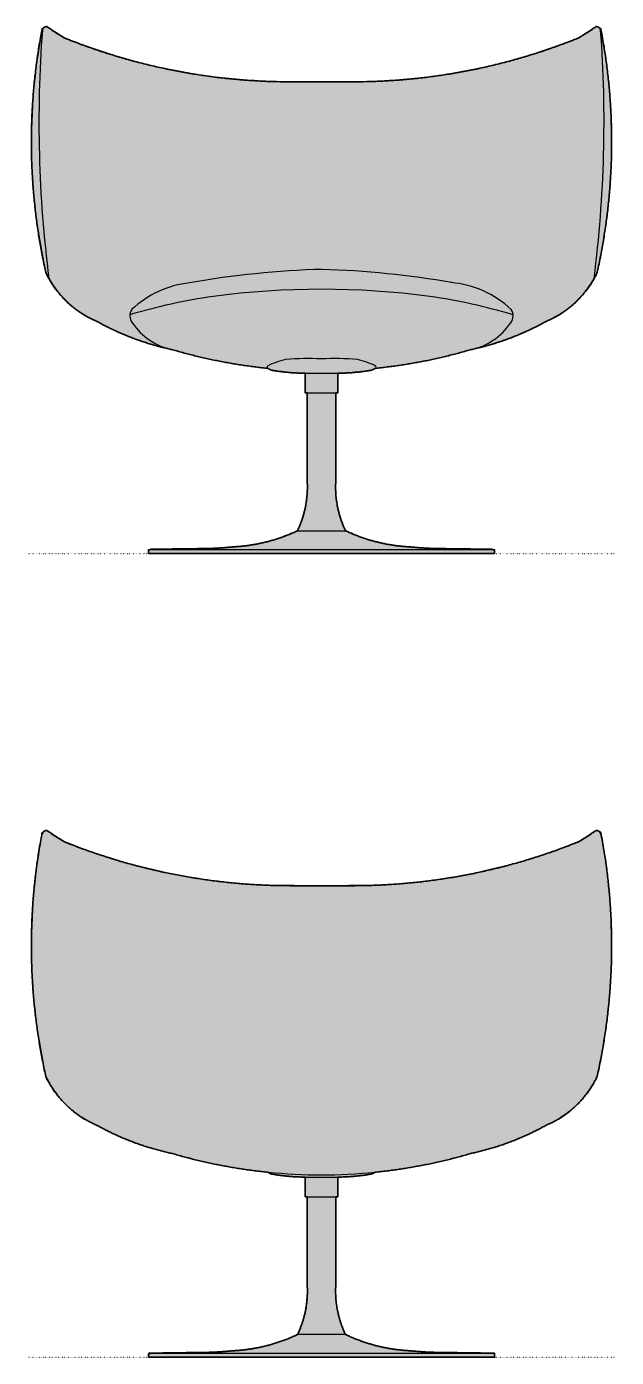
# Model space of a CAD drawing. Header units: millimetres. Extents: x -2 to 1856, y -1115 to 735.
# Drawn here: x -2 to 816, y -1115 to 731 of the extents above; entities that cross this region are included whole.
import ezdxf

# ---------------------------------------------------------------- set-up
doc = ezdxf.new("R2010")
doc.units = ezdxf.units.MM
doc.linetypes.add('Dots', pattern=[1, 0, -1])
doc.layers.add('Blocks', color=7, linetype='Continuous')
doc.layers.add('Blocks$Fill', color=7, linetype='Continuous', true_color=0xffffff)
for name, color, linetype, lineweight, true_color in [('Blocks$Inner', 7, 'Continuous', 25, 0x007f00), ('Blocks$Outline', 7, 'Continuous', 35, 0xff3f3f), ('Groud', 7, 'Dots', 25, 0x243775)]:
    doc.layers.add(name, color=color, linetype=linetype, lineweight=lineweight, true_color=true_color)

# ---------------------------------------------------------------- blocks, each defined once
blk = doc.blocks.new('Stella Lounge Chair Swivel Back')
at = {"layer": 'Blocks$Fill'}
blk.add_hatch(color=256, dxfattribs=at).paths.add_polyline_path([(387.2, 99.6), (387.4, 95.3), (387.4, 90.9), (387.3, 86.6), (387.1, 82.2), (386.7, 77.8), (386.2, 73.4), (385.5, 69.1), (384.8, 64.8), (383.8, 60.4), (382.8, 56.2), (381.6, 51.9), (380.2, 47.8), (378.8, 43.6), (377.2, 39.5), (375.5, 35.5), (373.7, 31.6), (368.4, 29.2), (363.1, 26.9), (357.7, 24.7), (352.3, 22.7), (346.8, 20.8), (341.3, 19), (335.7, 17.4), (330.1, 15.9), (324.4, 14.5), (318.7, 13.3), (313, 12.3), (307.2, 11.3), (301.5, 10.6), (295.7, 9.9), (290, 9.4), (284.2, 9.1), (272.2, 8), (260.2, 7.3), (248.2, 6.8), (236.2, 6.7), (167.5, 5.7), (167.5, 5.7), (167.5, 5.7), (167.4, 5.7), (167.4, 5.7), (167.4, 5.6), (167.4, 5.6), (167.4, 5.6), (167.3, 5.6), (167.3, 5.6), (167.3, 5.6), (167.3, 5.6), (167.3, 5.5), (167.2, 5.5), (167.2, 5.5), (167.2, 5.5), (167.2, 5.5), (167.2, 5.5), (167.2, 5.4), (167.1, 5.4), (167.1, 5.4), (167.1, 5.4), (167.1, 5.4), (167.1, 5.3), (167.1, 5.3), (167.1, 5.3), (167.1, 5.3), (167, 5.2), (167, 5.2), (167, 5.2), (167, 5.2), (167, 5.1), (167, 5.1), (167, 0), (407, 0), (647, 0), (647, 5.1), (647, 5.1), (647, 5.2), (647, 5.2), (647, 5.2), (647, 5.2), (647, 5.3), (647, 5.3), (647, 5.3), (647, 5.3), (646.9, 5.4), (646.9, 5.4), (646.9, 5.4), (646.9, 5.4), (646.9, 5.4), (646.9, 5.5), (646.9, 5.5), (646.8, 5.5), (646.8, 5.5), (646.8, 5.5), (646.8, 5.5), (646.8, 5.6), (646.7, 5.6), (646.7, 5.6), (646.7, 5.6), (646.7, 5.6), (646.7, 5.6), (646.6, 5.6), (646.6, 5.7), (646.6, 5.7), (646.6, 5.7), (646.6, 5.7), (646.5, 5.7), (577.8, 6.7), (565.8, 6.8), (553.8, 7.3), (541.8, 8), (529.8, 9.1), (524.1, 9.4), (518.3, 9.9), (512.6, 10.6), (506.8, 11.3), (501.1, 12.3), (495.3, 13.3), (489.7, 14.5), (484, 15.9), (478.4, 17.4), (472.8, 19), (467.2, 20.8), (461.7, 22.7), (456.3, 24.7), (450.9, 26.9), (445.6, 29.2), (440.4, 31.6), (438.5, 35.5), (436.8, 39.5), (435.3, 43.6), (433.8, 47.8), (432.5, 51.9), (431.3, 56.2), (430.2, 60.4), (429.3, 64.8), (428.5, 69.1), (427.8, 73.4), (427.3, 77.8), (427, 82.2), (426.7, 86.6), (426.6, 90.9), (426.7, 95.3), (426.8, 99.6), (426.8, 222.7), (429.6, 222.7), (429.6, 250), (435.4, 250.1), (441.2, 250.3), (447.1, 250.6), (452.9, 251.1), (458.7, 251.7), (464.5, 252.4), (470.3, 253.2), (476.1, 254.1), (476.4, 254.3), (476.8, 254.4), (477.1, 254.5), (477.5, 254.6), (477.8, 254.8), (478.2, 254.9), (478.5, 255.1), (478.9, 255.3), (479.2, 255.4), (479.6, 255.6), (479.9, 255.8), (480.2, 256), (480.5, 256.2), (480.9, 256.4), (481.2, 256.6), (481.5, 256.8), (498.2, 258.7), (514.9, 260.9), (531.6, 263.6), (548.2, 266.6), (564.7, 270.1), (581.2, 273.9), (597.5, 278.1), (613.7, 282.6), (620.6, 284.1), (627.4, 285.8), (634.3, 287.6), (641.1, 289.5), (647.8, 291.5), (654.6, 293.7), (661.3, 296), (667.9, 298.4), (674.5, 300.9), (681.1, 303.6), (687.6, 306.4), (694, 309.3), (700.4, 312.3), (706.7, 315.5), (713, 318.7), (719.2, 322.1), (722, 323.3), (724.7, 324.6), (727.5, 325.9), (730.2, 327.4), (732.9, 328.8), (735.6, 330.4), (738.2, 332), (740.8, 333.7), (743.4, 335.4), (746, 337.2), (748.5, 339.1), (750.9, 341), (753.4, 342.9), (755.8, 345), (758.1, 347.1), (760.4, 349.2), (762.6, 351.4), (764.8, 353.6), (767, 355.9), (769.1, 358.3), (771.1, 360.6), (773.1, 363.1), (775, 365.5), (776.8, 368), (778.6, 370.6), (780.3, 373.1), (782, 375.7), (783.6, 378.4), (785.2, 381), (786.6, 383.7), (788, 386.4), (789.4, 389.1), (793.8, 409.7), (797.6, 430.5), (800.9, 451.4), (803.7, 472.3), (806, 493.4), (807.7, 514.6), (808.9, 535.8), (809.5, 557), (809.6, 578.3), (809.2, 599.5), (808.2, 620.7), (806.6, 641.9), (804.5, 662.9), (801.9, 683.9), (798.8, 704.8), (795.1, 725.5), (795.1, 725.7), (795, 725.9), (794.9, 726), (794.9, 726.2), (794.8, 726.4), (794.7, 726.6), (794.6, 726.7), (794.6, 726.9), (794.5, 727.1), (794.4, 727.3), (794.3, 727.4), (794.2, 727.6), (794.1, 727.8), (793.9, 727.9), (793.8, 728.1), (793.7, 728.2), (793.6, 728.4), (793.4, 728.5), (793.3, 728.7), (793.1, 728.8), (793, 729), (792.8, 729.1), (792.7, 729.2), (792.5, 729.3), (792.3, 729.5), (792.2, 729.6), (792, 729.7), (791.8, 729.8), (791.7, 729.9), (791.5, 730), (791.3, 730.1), (791.1, 730.2), (790.9, 730.2), (790.8, 730.3), (790.6, 730.4), (790.4, 730.4), (790.2, 730.5), (790, 730.5), (789.9, 730.6), (789.7, 730.6), (789.5, 730.7), (789.3, 730.7), (789.1, 730.7), (789, 730.7), (788.8, 730.8), (788.6, 730.8), (788.4, 730.8), (788.2, 730.8), (776.3, 722.9), (764.3, 715.3), (745.6, 708), (726.8, 701.2), (707.7, 694.8), (688.5, 688.8), (669.2, 683.3), (649.6, 678.3), (630, 673.7), (610.2, 669.7), (590.4, 666), (570.5, 662.9), (550.5, 660.3), (530.5, 658.1), (510.5, 656.4), (490.4, 655.2), (470.4, 654.5), (450.4, 654.2), (363.7, 654.2), (343.7, 654.5), (323.6, 655.2), (303.6, 656.4), (283.6, 658.1), (263.5, 660.3), (243.6, 662.9), (223.6, 666), (203.8, 669.7), (184, 673.7), (164.4, 678.3), (144.9, 683.3), (125.5, 688.8), (106.3, 694.8), (87.3, 701.2), (68.4, 708), (49.8, 715.3), (37.7, 722.9), (25.8, 730.8), (25.6, 730.8), (25.4, 730.8), (25.3, 730.8), (25.1, 730.7), (24.9, 730.7), (24.7, 730.7), (24.5, 730.7), (24.4, 730.6), (24.2, 730.6), (24, 730.5), (23.8, 730.5), (23.6, 730.4), (23.5, 730.4), (23.3, 730.3), (23.1, 730.2), (22.9, 730.2), (22.7, 730.1), (22.6, 730), (22.4, 729.9), (22.2, 729.8), (22, 729.7), (21.9, 729.6), (21.7, 729.5), (21.5, 729.3), (21.4, 729.2), (21.2, 729.1), (21.1, 729), (20.9, 728.8), (20.8, 728.7), (20.6, 728.5), (20.5, 728.4), (20.4, 728.2), (20.2, 728.1), (20.1, 727.9), (20, 727.8), (19.9, 727.6), (19.8, 727.4), (19.7, 727.3), (19.6, 727.1), (19.5, 726.9), (19.4, 726.7), (19.3, 726.6), (19.2, 726.4), (19.2, 726.2), (19.1, 726), (19, 725.9), (19, 725.7), (18.9, 725.5), (15.3, 704.8), (12.1, 683.9), (9.5, 662.9), (7.4, 641.9), (5.9, 620.7), (4.9, 599.5), (4.4, 578.3), (4.5, 557), (5.1, 535.8), (6.3, 514.6), (8, 493.4), (10.3, 472.3), (13.1, 451.4), (16.4, 430.5), (20.3, 409.7), (24.6, 389.1), (26, 386.4), (27.4, 383.7), (28.9, 381), (30.4, 378.4), (32, 375.7), (33.7, 373.1), (35.4, 370.6), (37.2, 368), (39.1, 365.5), (41, 363.1), (43, 360.6), (45, 358.3), (47.1, 355.9), (49.2, 353.6), (51.4, 351.4), (53.6, 349.2), (55.9, 347.1), (58.3, 345), (60.7, 342.9), (63.1, 341), (65.6, 339.1), (68.1, 337.2), (70.6, 335.4), (73.2, 333.7), (75.8, 332), (78.5, 330.4), (81.1, 328.8), (83.8, 327.4), (86.6, 325.9), (89.3, 324.6), (92.1, 323.3), (94.9, 322.1), (101.1, 318.7), (107.3, 315.5), (113.6, 312.3), (120, 309.3), (126.5, 306.4), (133, 303.6), (139.5, 300.9), (146.1, 298.4), (152.8, 296), (159.5, 293.7), (166.2, 291.5), (173, 289.5), (179.8, 287.6), (186.6, 285.8), (193.4, 284.1), (200.3, 282.6), (216.5, 278.1), (232.9, 273.9), (249.3, 270.1), (265.8, 266.6), (282.4, 263.6), (299.1, 260.9), (315.8, 258.7), (332.6, 256.8), (332.9, 256.6), (333.2, 256.4), (333.5, 256.2), (333.8, 256), (334.2, 255.8), (334.5, 255.6), (334.8, 255.4), (335.2, 255.3), (335.5, 255.1), (335.8, 254.9), (336.2, 254.8), (336.5, 254.6), (336.9, 254.5), (337.3, 254.4), (337.6, 254.3), (338, 254.1), (343.7, 253.2), (349.5, 252.4), (355.3, 251.7), (361.1, 251.1), (367, 250.6), (372.8, 250.3), (378.6, 250.1), (384.5, 250), (384.5, 222.7), (387.2, 222.7)], flags=0)
at = {"layer": 'Blocks$Inner'}
for p, q in [((387.2, 222.7), (387.2, 99.6)), ((426.8, 222.7), (426.8, 99.6))]:
    blk.add_line(p, q, dxfattribs=at)
for points in [[(384.5, 250), (407, 250), (429.6, 250)], [(384.5, 250), (384.5, 222.7), (407, 222.7), (429.6, 222.7), (429.6, 250)], [(440.4, 31.6), (407, 31.6), (373.7, 31.6)], [(167, 5.1), (167, 0), (407, 0), (647, 0), (647, 5.1)], [(167.5, 5.7), (407, 5.7), (646.5, 5.7)]]:
    blk.add_lwpolyline(points, dxfattribs=at)
for centre, radius, start, end in [((831.7, 571.1), 827.3, 169.2406, 192.7041), ((25.8, 723.7), 7.1, 90, 164.9904), ((26, 724.4), 6.51, 118.143, 165.7416), ((788.2, 723.7), 7.1, 15.0096, 90), ((-17.6, 571.1), 827.3, 347.2959, 10.7594), ((788, 724.4), 6.51, 14.2584, 61.857), ((148.7, 448.7), 137.6, 205.6581, 246.9894), ((665.4, 448.7), 137.6, 293.0106, 334.3419), ((278.4, 652.1), 377.6, 240.9143, 258.0624), ((535.6, 652.1), 377.6, 281.9376, 299.0857), ((404.5, 977.3), 724, 253.6167, 264.2938), ((409.5, 977.3), 724, 275.7062, 286.3833), ((407, 985.3), 732.2, 264.1632, 275.8368), ((344, 273), 19.8, 234.8793, 252.4102), ((386.5, 535.3), 285.3, 260.2021, 269.5901), ((427.5, 535.3), 285.3, 270.4099, 279.7979), ((470.1, 273), 19.8, 287.5898, 305.1207)]:
    blk.add_arc(centre, radius, start, end, dxfattribs=at)
at = {"layer": 'Blocks$Inner', "extrusion": (0, 0, -1)}
for centre, radius, start, end in [((-425.5, 1323.7), 715, 301.6965, 303.9851), ((-388.6, 1323.7), 715, 236.0149, 238.3035), ((-363.7, 1491.9), 837.6, 270, 292.0081), ((-450.4, 1491.9), 837.6, 247.9919, 270), ((-407, 5802.2), 5148.1, 269.5176, 270.4824)]:
    blk.add_arc(centre, radius, start, end, dxfattribs=at)
at = {"layer": 'Blocks$Inner'}
for points, weights in [([(387.2, 99.6), (389.2, 63.9), (373.7, 31.6)], [1, 0.96836970671, 1]), ([(426.8, 99.6), (424.8, 63.9), (440.4, 31.6)], [1, 0.96836970671, 1]), ([(373.7, 31.6), (331.2, 11.4), (284.2, 9.1)], [1, 0.98055551128, 1]), ([(529.8, 9.1), (482.9, 11.4), (440.4, 31.6)], [1, 0.98055551128, 1]), ([(167.5, 5.7), (167.1, 5.5), (167, 5.1)], [1, 0.877532692541, 1]), ([(236.2, 6.7), (201.9, 6.3), (167.5, 5.7)], [1, 0.999991766051, 1]), ([(284.2, 9.1), (260.3, 6.7), (236.2, 6.7)], [1, 0.998680830429, 1]), ([(577.8, 6.7), (553.8, 6.7), (529.8, 9.1)], [1, 0.998680830429, 1]), ([(646.5, 5.7), (612.2, 6.3), (577.8, 6.7)], [1, 0.999991766051, 1]), ([(647, 5.1), (646.9, 5.5), (646.5, 5.7)], [1, 0.877532692796, 1])]:
    blk.add_rational_spline(points, weights, degree=2, dxfattribs=at)
at = {"layer": 'Blocks$Outline'}
for points in [[(384.5, 250), (384.5, 222.7), (387.2, 222.7)], [(426.8, 222.7), (429.6, 222.7), (429.6, 250)], [(387.2, 222.7), (387.2, 99.6)], [(426.8, 99.6), (426.8, 222.7)]]:
    blk.add_lwpolyline(points, dxfattribs=at)
for points, weights, knots in [([(363.7, 654.2), (200.8, 654.2), (49.8, 715.3), (37.6, 722.8), (25.8, 730.8), (24.3, 730.8), (19.8, 728.8), (18.9, 725.5), (-13.1, 556.7), (24.6, 389.1), (47.1, 342.4), (94.9, 322.1), (144.6, 294.4), (200.3, 282.6), (265.2, 263.5), (332.6, 256.8)], [1, 0.981613616694, 1, 0.999800570915, 1, 0.933122239644, 0.860281992511, 1, 0.979110251098, 1, 0.935655812972, 1, 0.988824043691, 1, 0.995662324408, 1], [40.842891, 40.842891, 40.842891, 73.017102, 73.017102, 75.873213, 75.873213, 76.174023, 76.802463, 76.802463, 110.681448, 110.681448, 120.605211, 120.605211, 131.90622, 131.90622, 145.398437, 145.398437, 145.398437]), ([(481.5, 256.8), (548.8, 263.5), (613.7, 282.6), (669.4, 294.4), (719.2, 322.1), (766.9, 342.4), (789.4, 389.1), (827.2, 556.7), (795.1, 725.5), (794.2, 728.8), (789.7, 730.8), (788.2, 730.8), (776.4, 722.8), (764.3, 715.3), (613.2, 654.2), (450.4, 654.2), (407, 653.9), (363.7, 654.2)], [1, 0.995662324408, 1, 0.988824043691, 1, 0.935655812972, 1, 0.979110251098, 1, 0.860281992511, 0.933122239644, 1, 0.999800570915, 1, 0.981613616694, 1, 0.999964558193, 1], [160.317147, 160.317147, 160.317147, 173.809364, 173.809364, 185.110374, 185.110374, 195.034137, 195.034137, 228.913122, 228.913122, 229.541561, 229.842372, 229.842372, 232.698483, 232.698483, 264.872694, 264.872694, 273.541373, 273.541373, 273.541373]), ([(332.6, 256.8), (335.1, 255.1), (338, 254.1), (361, 250.2), (384.5, 250)], [1, 0.988320432569, 1, 0.996645898849, 1], [0, 0, 0, 0.606056, 0.606056, 5.280665, 5.280665, 5.280665]), ([(429.6, 250), (453, 250.2), (476.1, 254.1), (479, 255.1), (481.5, 256.8)], [1, 0.996645898849, 1, 0.988320432569, 1], [9.789958, 9.789958, 9.789958, 14.464567, 14.464567, 15.070623, 15.070623, 15.070623]), ([(387.2, 99.6), (389.2, 63.9), (373.7, 31.6), (331.2, 11.4), (284.2, 9.1), (260.3, 6.7), (236.2, 6.7), (201.9, 6.3), (167.5, 5.7), (167.1, 5.5), (167, 5.1), (167, 2.6), (167, 0), (287, 0), (407, 0), (527, 0), (647, 0), (647, 2.6), (647, 5.1), (646.9, 5.5), (646.5, 5.7), (612.2, 6.3), (577.8, 6.7), (553.8, 6.7), (529.8, 9.1), (482.9, 11.4), (440.4, 31.6)], [1, 0.96836970671, 1, 0.98055551128, 1, 0.998680830429, 1, 0.999991766051, 1, 0.877532692541, 1, 1, 1, 1, 1, 1, 1, 1, 1, 0.877532692796, 1, 0.999991766051, 1, 0.998680830429, 1, 0.98055551128, 1], [-104.79526, -104.79526, -104.79526, -97.782654, -97.782654, -88.495715, -88.495715, -83.691091, -83.691091, -76.818351, -76.818351, -76.739191, -76.739191, -76.226573, -76.226573, -52.22579, -52.22579, -28.225007, -28.225007, -27.712389, -27.712389, -27.633229, -27.633229, -20.760489, -20.760489, -15.955864, -15.955864, -6.668926, -6.668926, -6.668926])]:
    blk.add_rational_spline(points, weights, degree=2, knots=knots, dxfattribs=at)
blk.add_rational_spline([(440.4, 31.6), (424.8, 63.9), (426.8, 99.6)], [1, 0.96836970671, 1], degree=2, dxfattribs=at)
blk = doc.blocks.new('Stella Lounge Chair Swivel Front')
at = {"layer": 'Blocks$Fill'}
blk.add_hatch(color=256, dxfattribs=at).paths.add_polyline_path([(616, 283.1), (622.8, 284.7), (629.5, 286.3), (636.1, 288.1), (642.8, 290), (649.4, 292), (656, 294.2), (662.5, 296.4), (669, 298.8), (675.5, 301.3), (681.9, 304), (688.3, 306.7), (694.6, 309.5), (700.8, 312.5), (707, 315.6), (713.1, 318.8), (719.2, 322.1), (721.7, 323.2), (724.2, 324.3), (726.7, 325.6), (729.2, 326.8), (731.7, 328.2), (734.1, 329.5), (736.5, 331), (738.9, 332.4), (741.3, 334), (743.7, 335.6), (746, 337.2), (748.3, 338.9), (750.5, 340.6), (752.7, 342.4), (754.9, 344.2), (757, 346.1), (759.1, 348), (761.2, 350), (763.2, 352), (765.2, 354), (767.2, 356.1), (769.1, 358.3), (770.9, 360.4), (772.7, 362.6), (774.4, 364.8), (776.2, 367.1), (777.8, 369.4), (779.4, 371.7), (781, 374.1), (782.5, 376.4), (783.9, 378.8), (785.3, 381.3), (787.4, 385.2), (789.4, 389.1), (793.8, 409.7), (797.6, 430.5), (800.9, 451.4), (803.7, 472.3), (806, 493.4), (807.7, 514.6), (808.9, 535.8), (809.5, 557), (809.6, 578.3), (809.2, 599.5), (808.2, 620.7), (806.6, 641.9), (804.5, 662.9), (801.9, 683.9), (798.8, 704.8), (795.1, 725.5), (795.1, 725.7), (795, 725.9), (794.9, 726), (794.9, 726.2), (794.8, 726.4), (794.7, 726.6), (794.6, 726.7), (794.6, 726.9), (794.5, 727.1), (794.4, 727.3), (794.3, 727.4), (794.2, 727.6), (794.1, 727.8), (793.9, 727.9), (793.8, 728.1), (793.7, 728.2), (793.6, 728.4), (793.4, 728.5), (793.3, 728.7), (793.1, 728.8), (793, 729), (792.8, 729.1), (792.7, 729.2), (792.5, 729.3), (792.3, 729.5), (792.2, 729.6), (792, 729.7), (791.8, 729.8), (791.7, 729.9), (791.5, 730), (791.3, 730.1), (791.1, 730.2), (790.9, 730.2), (790.8, 730.3), (790.6, 730.4), (790.4, 730.4), (790.2, 730.5), (790, 730.5), (789.9, 730.6), (789.7, 730.6), (789.5, 730.7), (789.3, 730.7), (789.1, 730.7), (789, 730.7), (788.8, 730.8), (788.6, 730.8), (788.4, 730.8), (788.2, 730.8), (776.3, 722.9), (764.3, 715.3), (745.6, 708), (726.8, 701.2), (707.7, 694.8), (688.5, 688.8), (669.2, 683.3), (649.6, 678.3), (630, 673.7), (610.2, 669.7), (590.4, 666), (570.5, 662.9), (550.5, 660.3), (530.5, 658.1), (510.5, 656.4), (490.4, 655.2), (470.4, 654.5), (450.4, 654.2), (363.7, 654.2), (343.7, 654.5), (323.6, 655.2), (303.6, 656.4), (283.6, 658.1), (263.5, 660.3), (243.6, 662.9), (223.6, 666), (203.8, 669.7), (184, 673.7), (164.4, 678.3), (144.9, 683.3), (125.5, 688.8), (106.3, 694.8), (87.3, 701.2), (68.4, 708), (49.8, 715.3), (37.7, 722.9), (25.8, 730.8), (25.6, 730.8), (25.4, 730.8), (25.3, 730.8), (25.1, 730.7), (24.9, 730.7), (24.7, 730.7), (24.5, 730.7), (24.4, 730.6), (24.2, 730.6), (24, 730.5), (23.8, 730.5), (23.6, 730.4), (23.5, 730.4), (23.3, 730.3), (23.1, 730.2), (22.9, 730.2), (22.7, 730.1), (22.6, 730), (22.4, 729.9), (22.2, 729.8), (22, 729.7), (21.9, 729.6), (21.7, 729.5), (21.5, 729.3), (21.4, 729.2), (21.2, 729.1), (21.1, 729), (20.9, 728.8), (20.8, 728.7), (20.6, 728.5), (20.5, 728.4), (20.4, 728.2), (20.2, 728.1), (20.1, 727.9), (20, 727.8), (19.9, 727.6), (19.8, 727.4), (19.7, 727.3), (19.6, 727.1), (19.5, 726.9), (19.4, 726.7), (19.3, 726.6), (19.2, 726.4), (19.2, 726.2), (19.1, 726), (19, 725.9), (19, 725.7), (18.9, 725.5), (15.3, 704.8), (12.1, 683.9), (9.5, 662.9), (7.4, 641.9), (5.9, 620.7), (4.9, 599.5), (4.4, 578.3), (4.5, 557), (5.1, 535.8), (6.3, 514.6), (8, 493.4), (10.3, 472.3), (13.1, 451.4), (16.4, 430.5), (20.3, 409.7), (24.6, 389.1), (26.6, 385.2), (28.7, 381.3), (30.1, 378.8), (31.6, 376.4), (33.1, 374.1), (34.6, 371.7), (36.2, 369.4), (37.9, 367.1), (39.6, 364.8), (41.3, 362.6), (43.1, 360.4), (45, 358.3), (46.9, 356.1), (48.8, 354), (50.8, 352), (52.8, 350), (54.9, 348), (57, 346.1), (59.1, 344.2), (61.3, 342.4), (63.5, 340.6), (65.8, 338.9), (68.1, 337.2), (70.4, 335.6), (72.7, 334), (75.1, 332.4), (77.5, 331), (79.9, 329.5), (82.4, 328.2), (84.8, 326.8), (87.3, 325.6), (89.8, 324.3), (92.3, 323.2), (94.9, 322.1), (100.9, 318.8), (107, 315.6), (113.2, 312.5), (119.5, 309.5), (125.8, 306.7), (132.1, 304), (138.5, 301.3), (145, 298.8), (151.5, 296.4), (158.1, 294.2), (164.6, 292), (171.3, 290), (177.9, 288.1), (184.6, 286.3), (191.3, 284.7), (198, 283.1), (200.3, 282.6), (216.5, 278.1), (232.9, 273.9), (249.3, 270.1), (265.8, 266.6), (282.4, 263.6), (299.1, 260.9), (315.8, 258.7), (332.6, 256.8), (332.9, 256.6), (333.2, 256.4), (333.5, 256.2), (333.8, 256), (334.2, 255.8), (334.5, 255.6), (334.8, 255.4), (335.2, 255.3), (335.5, 255.1), (335.8, 254.9), (336.2, 254.8), (336.5, 254.6), (336.9, 254.5), (337.3, 254.4), (337.6, 254.3), (338, 254.1), (343.7, 253.2), (349.5, 252.4), (355.3, 251.7), (361.1, 251.1), (367, 250.6), (372.8, 250.3), (378.6, 250.1), (384.5, 250), (384.5, 222.7), (387.2, 222.7), (387.2, 99.6), (387.4, 95.3), (387.4, 90.9), (387.3, 86.6), (387.1, 82.2), (386.7, 77.8), (386.2, 73.4), (385.5, 69.1), (384.8, 64.8), (383.8, 60.4), (382.8, 56.2), (381.6, 51.9), (380.2, 47.8), (378.8, 43.6), (377.2, 39.5), (375.5, 35.5), (373.7, 31.6), (368.4, 29.2), (363.1, 26.9), (357.7, 24.7), (352.3, 22.7), (346.8, 20.8), (341.3, 19), (335.7, 17.4), (330.1, 15.9), (324.4, 14.5), (318.7, 13.3), (313, 12.3), (307.2, 11.3), (301.5, 10.6), (295.7, 9.9), (290, 9.4), (284.2, 9.1), (272.2, 8), (260.2, 7.3), (248.2, 6.8), (236.2, 6.7), (167.5, 5.7), (167.5, 5.7), (167.5, 5.7), (167.4, 5.7), (167.4, 5.7), (167.4, 5.6), (167.4, 5.6), (167.4, 5.6), (167.3, 5.6), (167.3, 5.6), (167.3, 5.6), (167.3, 5.6), (167.3, 5.5), (167.2, 5.5), (167.2, 5.5), (167.2, 5.5), (167.2, 5.5), (167.2, 5.5), (167.2, 5.4), (167.1, 5.4), (167.1, 5.4), (167.1, 5.4), (167.1, 5.4), (167.1, 5.3), (167.1, 5.3), (167.1, 5.3), (167.1, 5.3), (167, 5.2), (167, 5.2), (167, 5.2), (167, 5.2), (167, 5.1), (167, 5.1), (167, 0), (407, 0), (647, 0), (647, 5.1), (647, 5.1), (647, 5.2), (647, 5.2), (647, 5.2), (647, 5.2), (647, 5.3), (647, 5.3), (647, 5.3), (647, 5.3), (646.9, 5.4), (646.9, 5.4), (646.9, 5.4), (646.9, 5.4), (646.9, 5.4), (646.9, 5.5), (646.9, 5.5), (646.8, 5.5), (646.8, 5.5), (646.8, 5.5), (646.8, 5.5), (646.8, 5.6), (646.7, 5.6), (646.7, 5.6), (646.7, 5.6), (646.7, 5.6), (646.7, 5.6), (646.6, 5.6), (646.6, 5.7), (646.6, 5.7), (646.6, 5.7), (646.6, 5.7), (646.5, 5.7), (577.8, 6.7), (565.8, 6.8), (553.8, 7.3), (541.8, 8), (529.8, 9.1), (524.1, 9.4), (518.3, 9.9), (512.6, 10.6), (506.8, 11.3), (501.1, 12.3), (495.3, 13.3), (489.7, 14.5), (484, 15.9), (478.4, 17.4), (472.8, 19), (467.2, 20.8), (461.7, 22.7), (456.3, 24.7), (450.9, 26.9), (445.6, 29.2), (440.4, 31.6), (438.5, 35.5), (436.8, 39.5), (435.3, 43.6), (433.8, 47.8), (432.5, 51.9), (431.3, 56.2), (430.2, 60.4), (429.3, 64.8), (428.5, 69.1), (427.8, 73.4), (427.3, 77.8), (427, 82.2), (426.7, 86.6), (426.6, 90.9), (426.7, 95.3), (426.8, 99.6), (426.8, 222.7), (429.6, 222.7), (429.6, 250), (435.4, 250.1), (441.2, 250.3), (447.1, 250.6), (452.9, 251.1), (458.7, 251.7), (464.5, 252.4), (470.3, 253.2), (476.1, 254.1), (476.4, 254.3), (476.8, 254.4), (477.1, 254.5), (477.5, 254.6), (477.8, 254.8), (478.2, 254.9), (478.5, 255.1), (478.9, 255.3), (479.2, 255.4), (479.6, 255.6), (479.9, 255.8), (480.2, 256), (480.5, 256.2), (480.9, 256.4), (481.2, 256.6), (481.5, 256.8), (498.2, 258.7), (514.9, 260.9), (531.6, 263.6), (548.2, 266.6), (564.7, 270.1), (581.2, 273.9), (597.5, 278.1), (613.7, 282.6)], flags=0)
at = {"layer": 'Blocks$Inner'}
blk.add_line((426.8, 222.7), (426.8, 99.6), dxfattribs=at)
for points in [[(384.5, 250), (407, 250), (429.6, 250)], [(384.5, 250), (384.5, 222.7), (407, 222.7), (429.6, 222.7), (429.6, 250)], [(387.2, 99.6), (387.2, 222.7)], [(373.7, 31.6), (407, 31.6), (440.4, 31.6)], [(647, 5.1), (647, 0), (407, 0), (167, 0), (167, 5.1)], [(167.5, 5.7), (407, 5.7), (646.5, 5.7)]]:
    blk.add_lwpolyline(points, dxfattribs=at)
for centre, radius, start, end in [((831.7, 571.1), 827.3, 169.2406, 192.7041), ((1730.5, 598.5), 1715.6, 175.7365, 187.2746), ((25.8, 723.7), 7.1, 90, 164.9904), ((26, 724.4), 6.51, 118.143, 165.7416), ((-916.5, 598.5), 1715.6, 352.7254, 4.2635), ((788.2, 723.7), 7.1, 15.0096, 90), ((-17.6, 571.1), 827.3, 347.2959, 10.7594), ((788, 724.4), 6.51, 14.2584, 61.857), ((148.7, 448.7), 137.6, 205.6581, 246.9894), ((444.1, -880.4), 1275, 91.6333, 99.9435), ((368.9, -888.2), 1282.8, 80.1616, 88.2671), ((665.4, 448.7), 137.6, 293.0106, 334.3419), ((239, 237), 139.2, 96.2518, 133.2858), ((575, 237), 139.2, 46.7142, 85.2803), ((374.5, -457.2), 822.2, 98.246, 106.4919), ((407, -771), 1137.5, 82.3999, 97.6001), ((439.5, -457.2), 822.2, 73.5081, 81.754), ((156.4, 329.8), 15.4, 146.194, 219.0142), ((657.6, 329.8), 15.4, 320.9858, 33.806), ((278.4, 652.1), 377.6, 240.9143, 258.0624), ((217.7, 368.9), 88, 213.6992, 258.6379), ((535.6, 652.1), 377.6, 281.9376, 299.0857), ((596.4, 368.9), 88, 281.3621, 326.3008), ((404.5, 977.3), 724, 253.6167, 264.2938), ((409.5, 977.3), 724, 275.7062, 286.3833), ((333.2, 258.5), 1.82, 125.4497, 250.5212), ((376.9, 174.2), 96.8, 101.7343, 117.556), ((388.9, -126), 396.3, 87.3824, 94.5914), ((425.1, -126), 396.3, 85.4086, 92.6176), ((437.2, 174.2), 96.8, 62.444, 78.2657), ((480.9, 258.5), 1.82, 289.4788, 54.5503), ((344, 273), 19.8, 234.8793, 252.4102), ((386.5, 535.3), 285.3, 260.2021, 269.5901), ((427.5, 535.3), 285.3, 270.4099, 279.7979), ((470.1, 273), 19.8, 287.5898, 305.1207)]:
    blk.add_arc(centre, radius, start, end, dxfattribs=at)
at = {"layer": 'Blocks$Inner', "extrusion": (0, 0, -1)}
for centre, radius, start, end in [((-425.5, 1323.7), 715, 301.6965, 303.9851), ((-388.6, 1323.7), 715, 236.0149, 238.3035), ((-363.7, 1491.9), 837.6, 270, 292.0081), ((-450.4, 1491.9), 837.6, 247.9919, 270), ((-407, 5802.2), 5148.1, 269.5176, 270.4824)]:
    blk.add_arc(centre, radius, start, end, dxfattribs=at)
at = {"layer": 'Blocks$Inner'}
for points, weights in [([(373.7, 31.6), (389.2, 63.9), (387.2, 99.6)], [1, 0.96836970671, 1]), ([(426.8, 99.6), (424.8, 63.9), (440.4, 31.6)], [1, 0.96836970671, 1]), ([(284.2, 9.1), (331.2, 11.4), (373.7, 31.6)], [1, 0.98055551128, 1]), ([(440.4, 31.6), (482.9, 11.4), (529.8, 9.1)], [1, 0.98055551128, 1]), ([(167, 5.1), (167.1, 5.5), (167.5, 5.7)], [1, 0.87753269253, 1]), ([(167.5, 5.7), (201.9, 6.3), (236.2, 6.7)], [1, 0.999991766051, 1]), ([(236.2, 6.7), (260.3, 6.7), (284.2, 9.1)], [1, 0.998680830429, 1]), ([(529.8, 9.1), (553.8, 6.7), (577.8, 6.7)], [1, 0.998680830429, 1]), ([(577.8, 6.7), (612.2, 6.3), (646.5, 5.7)], [1, 0.999991766051, 1]), ([(646.5, 5.7), (646.9, 5.5), (647, 5.1)], [1, 0.877532692794, 1])]:
    blk.add_rational_spline(points, weights, degree=2, dxfattribs=at)
at = {"layer": 'Blocks$Outline'}
for points in [[(384.5, 250), (384.5, 222.7), (387.2, 222.7)], [(426.8, 222.7), (429.6, 222.7), (429.6, 250)], [(387.2, 222.7), (387.2, 99.6)], [(426.8, 99.6), (426.8, 222.7)]]:
    blk.add_lwpolyline(points, dxfattribs=at)
for points, weights, knots in [([(616, 283.1), (670.5, 295), (719.2, 322.1), (762.3, 340.4), (787.5, 385.1), (789.4, 389.1), (827.2, 556.7), (795.1, 725.5), (794.2, 728.8), (789.7, 730.8), (788.2, 730.8), (776.4, 722.8), (764.3, 715.3), (613.2, 654.2), (450.4, 654.2), (407, 653.9), (363.7, 654.2), (200.8, 654.2), (49.8, 715.3), (37.6, 722.8), (25.8, 730.8), (24.3, 730.8), (19.8, 728.8), (18.9, 725.5), (-13.1, 556.7), (24.6, 389.1), (26.6, 385.1), (51.7, 340.4), (94.9, 322.1), (143.6, 295), (198, 283.1)], [0.999539462054, 0.989059263316, 1, 0.941507971941, 0.994147841031, 1, 0.979110251098, 1, 0.860281992511, 0.933122239643, 1, 0.999800570915, 1, 0.981613616694, 1, 0.999964558193, 1, 0.981613616694, 1, 0.999800570915, 1, 0.933122239644, 0.860281992511, 1, 0.979110251098, 1, 0.994147841031, 0.941507971941, 1, 0.989059263312, 0.999539462062], [44.914509, 44.914509, 44.914509, 55.977667, 55.977667, 64.998855, 65.90143, 65.90143, 99.780415, 99.780415, 100.408855, 100.709665, 100.709665, 103.565776, 103.565776, 135.739987, 135.739987, 144.408667, 144.408667, 176.582878, 176.582878, 179.438989, 179.438989, 179.739799, 180.368239, 180.368239, 214.247224, 214.247224, 215.149799, 224.170987, 224.170987, 235.234145, 235.234145, 235.234145]), ([(429.6, 250), (453, 250.2), (476.1, 254.1), (479, 255.1), (481.5, 256.8), (548.8, 263.5), (613.7, 282.6)], [1, 0.996645898849, 1, 0.98832043257, 1, 0.995662324408, 1], [25.903776, 25.903776, 25.903776, 30.578385, 30.578385, 31.184441, 31.184441, 44.676658, 44.676658, 44.676658]), ([(332.6, 256.8), (335.1, 255.1), (338, 254.1), (361, 250.2), (384.5, 250)], [1, 0.988320432569, 1, 0.996645898849, 1], [16.113818, 16.113818, 16.113818, 16.719874, 16.719874, 21.394483, 21.394483, 21.394483]), ([(387.2, 99.6), (389.2, 63.9), (373.7, 31.6), (331.2, 11.4), (284.2, 9.1), (260.3, 6.7), (236.2, 6.7), (201.9, 6.3), (167.5, 5.7), (167.1, 5.5), (167, 5.1), (167, 2.6), (167, 0), (287, 0), (407, 0), (527, 0), (647, 0), (647, 2.6), (647, 5.1), (646.9, 5.5), (646.5, 5.7), (612.2, 6.3), (577.8, 6.7), (553.8, 6.7), (529.8, 9.1), (482.9, 11.4), (440.4, 31.6), (424.8, 63.9), (426.8, 99.6)], [1, 0.96836970671, 1, 0.98055551128, 1, 0.998680830429, 1, 0.999991766051, 1, 0.87753269253, 1, 1, 1, 1, 1, 1, 1, 1, 1, 0.877532692794, 1, 0.999991766051, 1, 0.998680830429, 1, 0.98055551128, 1, 0.96836970671, 1], [-105.138939, -105.138939, -105.138939, -98.126333, -98.126333, -88.839395, -88.839395, -84.034771, -84.034771, -77.16203, -77.16203, -77.082871, -77.082871, -76.570253, -76.570253, -52.56947, -52.56947, -28.568686, -28.568686, -28.056069, -28.056069, -27.976909, -27.976909, -21.104168, -21.104168, -16.299544, -16.299544, -7.012606, -7.012606, 0, 0, 0])]:
    blk.add_rational_spline(points, weights, degree=2, knots=knots, dxfattribs=at)
for points, weights in [([(198, 283.1), (199.2, 282.9), (200.3, 282.6)], [0.994849848026, 0.997331095482, 1]), ([(200.3, 282.6), (265.2, 263.5), (332.6, 256.8)], [1, 0.995662324408, 1]), ([(613.7, 282.6), (614.9, 282.9), (616, 283.1)], [1, 0.997331097299, 0.994849851405])]:
    blk.add_rational_spline(points, weights, degree=2, dxfattribs=at)

msp = doc.modelspace()

# ---------------------------------------------------------------- linework, layer by layer
at = {"layer": 'Groud'}
for points in [[(0, 0), (814, 0)], [(0, -1115), (814, -1115)]]:
    msp.add_lwpolyline(points, dxfattribs=at)

# ---------------------------------------------------------------- block references
at = {"layer": 'Blocks'}
for name, p in [('Stella Lounge Chair Swivel Front', (0, 0)), ('Stella Lounge Chair Swivel Back', (0, -1115))]:
    msp.add_blockref(name, p, dxfattribs=at)

doc.saveas('drawing.dxf')
